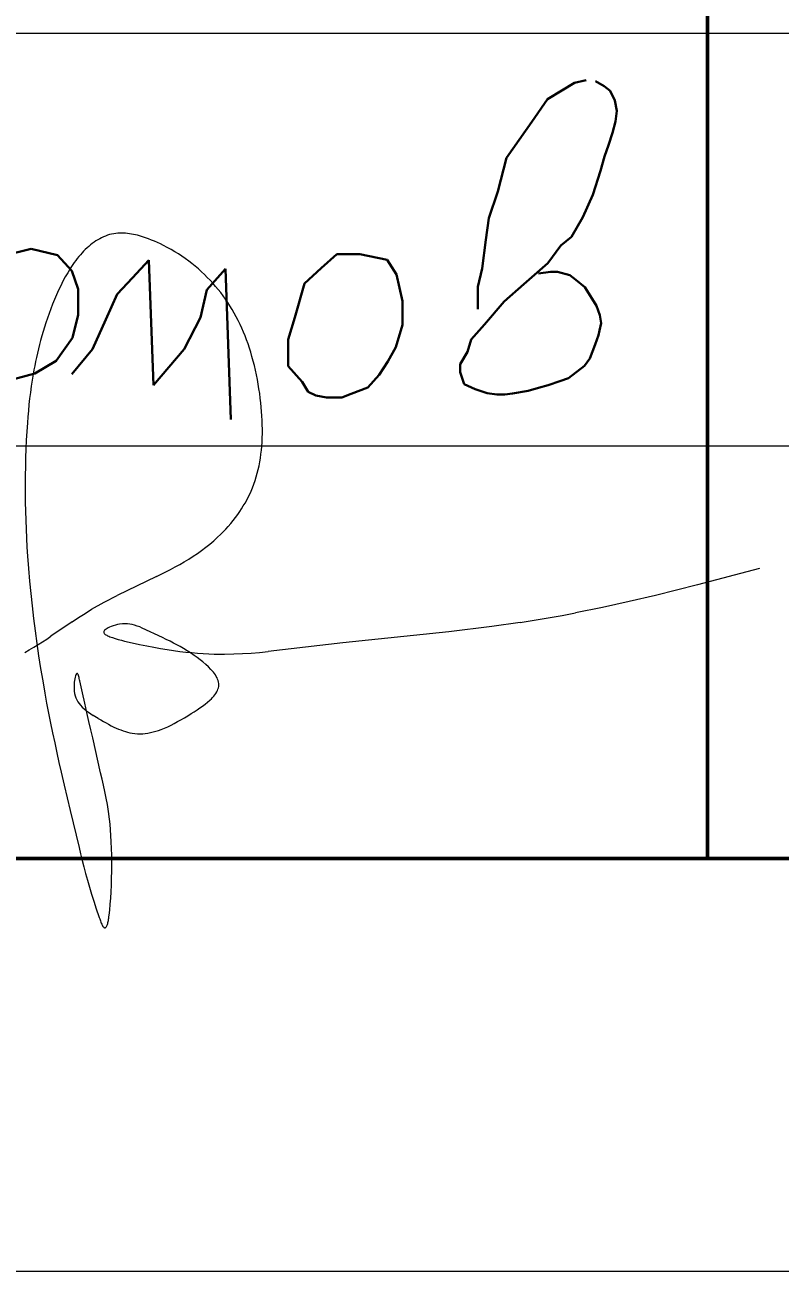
# Model space of a CAD drawing. Header units: millimetres. Extents: x 30169 to 203393, y 1026 to 13462.
# Drawn here: x 67389 to 67755, y 1026 to 1630 of the extents above; entities that cross this region are included whole.
import ezdxf
from ezdxf import colors
from ezdxf.entities.mleader import LeaderData, LeaderLine
from ezdxf.math import Vec2, Vec3

# ---------------------------------------------------------------- set-up
doc = ezdxf.new("R2010")
doc.units = ezdxf.units.MM
for name, color, linetype, lineweight in [('4.4.4._Сэндвич', 252, 'Continuous', 53), ('5', 7, 'Continuous', 13), ('RC-Выноски', 7, 'Continuous', 0)]:
    doc.layers.add(name, color=color, linetype=linetype, lineweight=lineweight)
doc.layers.add('STANDARD', color=18, linetype='Continuous', lineweight=25, true_color=0x000000)
doc.styles.add('RubezhCAD', font='arial.ttf', dxfattribs={"width": 0.8})

# ---------------------------------------------------------------- blocks, each defined once
blk = doc.blocks.new('подпись Громов')
at = {"color": 0, "lineweight": 30, "ltscale": 1000}
for p, q in [((4.928, 4.827), (4.521, 4.736)), ((3.946, 4.683), (3.615, 4.571)), ((4.283, 4.683), (3.946, 4.683)), ((4.521, 4.736), (4.283, 4.683)), ((3.294, 4.462), (2.816, 4.287)), ((3.294, 4.462), (3.197, 4.287)), ((3.615, 4.571), (3.294, 4.462)), ((12.945, 4.235), (13.098, 4.328)), ((13.098, 4.328), (13.235, 4.361)), ((13.346, 4.346), (13.453, 4.29)), ((2.816, 4.287), (2.488, 4.092)), ((3.197, 4.287), (3.092, 4.153)), ((12.777, 4.134), (12.945, 4.235)), ((13.453, 4.29), (13.521, 4.234)), ((13.521, 4.234), (13.58, 4.117)), ((2.488, 4.092), (2.041, 3.96)), ((3.092, 4.153), (3.005, 4.005)), ((12.588, 3.864), (12.777, 4.134)), ((13.58, 4.117), (13.602, 3.995)), ((2.041, 3.96), (1.877, 3.777)), ((2.957, 3.864), (2.937, 3.7)), ((3.005, 4.005), (2.957, 3.864)), ((13.587, 3.868), (13.55, 3.732)), ((13.602, 3.995), (13.587, 3.868)), ((1.877, 3.777), (1.808, 3.648)), ((12.286, 3.435), (12.588, 3.864)), ((13.55, 3.732), (13.502, 3.584)), ((1.808, 3.648), (1.789, 3.509)), ((2.937, 3.7), (2.881, 3.462)), ((13.502, 3.584), (13.454, 3.45)), ((1.789, 3.509), (1.803, 3.332)), ((2.881, 3.462), (2.823, 3.218)), ((3.662, 3.491), (3.236, 3.398)), ((3.959, 3.556), (3.662, 3.491)), ((4.257, 3.556), (3.959, 3.556)), ((4.637, 3.415), (4.257, 3.556)), ((12.184, 3.034), (12.286, 3.435)), ((13.454, 3.45), (13.408, 3.278)), ((1.803, 3.332), (1.862, 3.232)), ((3.236, 3.398), (2.909, 3.171)), ((13.408, 3.278), (13.317, 2.992)), ((1.862, 3.232), (1.927, 3.195)), ((1.927, 3.195), (1.988, 3.159)), ((2.909, 3.171), (2.578, 2.863)), ((2.823, 3.218), (2.756, 2.936)), ((12.076, 2.714), (12.184, 3.034)), ((13.317, 2.992), (13.197, 2.728)), ((2.578, 2.863), (2.241, 2.548)), ((2.756, 2.936), (2.702, 2.598)), ((12.039, 2.456), (12.076, 2.714)), ((13.197, 2.728), (13.061, 2.49)), ((2.241, 2.548), (2.096, 2.181)), ((2.702, 2.598), (2.595, 2.248)), ((11.995, 2.113), (12.039, 2.456)), ((12.936, 2.39), (12.781, 2.178)), ((13.061, 2.49), (12.936, 2.39)), ((2.595, 2.248), (2.427, 1.7)), ((4.217, 2.213), (4.448, 2.303)), ((4.448, 2.303), (4.661, 2.303)), ((4.661, 2.303), (4.878, 2.268)), ((4.878, 2.268), (5.013, 2.181)), ((5.979, 2.044), (6.281, 2.263)), ((6.281, 2.263), (6.621, 2.347)), ((6.621, 2.347), (6.934, 2.273)), ((6.934, 2.273), (7.106, 2.086)), ((10.079, 2.117), (10.265, 2.286)), ((10.265, 2.286), (10.537, 2.286)), ((10.537, 2.286), (10.865, 2.217)), ((2.096, 2.181), (2.096, 1.84)), ((3.609, 1.873), (3.88, 2.083)), ((3.88, 2.083), (4.217, 2.213)), ((5.013, 2.181), (5.079, 2.062)), ((7.106, 2.086), (7.18, 1.868)), ((7.828, 2.003), (8.023, 2.212)), ((8.023, 2.212), (8.079, 0.723)), ((8.713, 1.858), (8.937, 2.11)), ((8.937, 2.11), (9.002, 0.313)), ((9.88, 1.936), (10.079, 2.117)), ((10.865, 2.217), (10.977, 2.041)), ((11.945, 1.897), (11.995, 2.113)), ((12.781, 2.178), (12.495, 1.926)), ((5.079, 2.062), (5.18, 1.881)), ((5.792, 1.798), (5.934, 2.022)), ((7.647, 1.808), (7.828, 2.003)), ((9.763, 1.531), (9.88, 1.936)), ((10.977, 2.041), (11.047, 1.724)), ((12.813, 2.073), (12.667, 2.053)), ((12.894, 2.073), (12.813, 2.073)), ((13.04, 2.036), (12.894, 2.073)), ((13.112, 1.978), (13.04, 2.036)), ((13.219, 1.893), (13.112, 1.978)), ((2.096, 1.84), (2.156, 1.673)), ((3.485, 1.656), (3.609, 1.873)), ((5.18, 1.881), (5.206, 1.797)), ((5.206, 1.797), (5.27, 1.656)), ((5.625, 1.532), (5.792, 1.798)), ((7.18, 1.868), (7.18, 1.56)), ((7.511, 1.505), (7.647, 1.808)), ((8.638, 1.528), (8.713, 1.858)), ((11.945, 1.627), (11.945, 1.897)), ((12.495, 1.926), (12.261, 1.721)), ((13.288, 1.782), (13.219, 1.893)), ((2.156, 1.673), (2.222, 1.49)), ((2.427, 1.7), (2.326, 1.358)), ((3.254, 1.249), (3.485, 1.656)), ((5.27, 1.656), (5.27, 1.496)), ((11.047, 1.724), (11.047, 1.443)), ((12.261, 1.721), (12.023, 1.448)), ((13.359, 1.667), (13.288, 1.782)), ((13.398, 1.557), (13.359, 1.667)), ((2.222, 1.49), (2.452, 1.225)), ((4.092, 1.403), (4.266, 1.512)), ((5.27, 1.496), (5.236, 1.297)), ((5.545, 1.179), (5.625, 1.532)), ((7.18, 1.56), (7.115, 1.286)), ((7.353, 1.151), (7.511, 1.505)), ((8.443, 1.151), (8.638, 1.528)), ((9.686, 1.267), (9.763, 1.531)), ((13.414, 1.46), (13.398, 1.557)), ((2.326, 1.358), (2.128, 1.01)), ((3.87, 1.264), (4.092, 1.403)), ((11.047, 1.443), (10.966, 1.177)), ((12.023, 1.448), (11.866, 1.268)), ((13.382, 1.32), (13.394, 1.375)), ((13.394, 1.375), (13.414, 1.46)), ((2.452, 1.225), (2.662, 1.055)), ((3.012, 0.825), (3.254, 1.249)), ((3.648, 1.125), (3.87, 1.264)), ((5.236, 1.297), (5.123, 1.079)), ((7.115, 1.286), (6.92, 1.011)), ((9.686, 0.951), (9.686, 1.267)), ((11.866, 1.268), (11.823, 1.121)), ((13.313, 1.126), (13.343, 1.206)), ((13.343, 1.206), (13.382, 1.32)), ((2.662, 1.055), (2.928, 0.953)), ((3.427, 1.04), (3.648, 1.125)), ((5.123, 1.079), (4.982, 0.883)), ((5.615, 0.909), (5.545, 1.179)), ((7.106, 0.853), (7.353, 1.151)), ((8.079, 0.723), (8.443, 1.151)), ((10.966, 1.177), (10.874, 1.005)), ((11.823, 1.121), (11.733, 0.973)), ((13.279, 1.039), (13.313, 1.126)), ((2.128, 1.01), (1.84, 0.722)), ((2.928, 0.953), (3.203, 0.953)), ((3.203, 0.953), (3.427, 1.04)), ((3.802, 0.847), (3.667, 0.932)), ((5.769, 0.746), (5.615, 0.909)), ((6.92, 1.011), (6.663, 0.862)), ((9.851, 0.763), (9.686, 0.951)), ((10.874, 1.005), (10.767, 0.846)), ((11.733, 0.973), (11.733, 0.876)), ((13.025, 0.805), (13.218, 0.952)), ((13.218, 0.952), (13.279, 1.039)), ((2.74, 0.347), (3.012, 0.825)), ((3.956, 0.801), (3.802, 0.847)), ((4.165, 0.738), (3.956, 0.801)), ((4.982, 0.883), (4.761, 0.727)), ((6.047, 0.694), (5.769, 0.746)), ((6.356, 0.778), (6.047, 0.694)), ((6.663, 0.862), (6.356, 0.778)), ((9.922, 0.645), (9.851, 0.763)), ((10.767, 0.846), (10.635, 0.693)), ((11.733, 0.876), (11.781, 0.735)), ((12.783, 0.723), (12.923, 0.77)), ((12.923, 0.77), (13.025, 0.805)), ((4.349, 0.713), (4.165, 0.738)), ((4.55, 0.685), (4.349, 0.713)), ((4.761, 0.727), (4.55, 0.685)), ((10.015, 0.598), (9.922, 0.645)), ((10.142, 0.576), (10.015, 0.598)), ((10.435, 0.618), (10.322, 0.576)), ((10.635, 0.693), (10.435, 0.618)), ((11.781, 0.735), (11.912, 0.673)), ((11.912, 0.673), (12.057, 0.629)), ((12.057, 0.629), (12.171, 0.61)), ((12.171, 0.61), (12.269, 0.61)), ((12.269, 0.61), (12.359, 0.624)), ((12.359, 0.624), (12.545, 0.653)), ((12.545, 0.653), (12.668, 0.689)), ((12.668, 0.689), (12.783, 0.723)), ((10.322, 0.576), (10.142, 0.576)), ((2.459, -0.146), (2.74, 0.347))]:
    blk.add_line(p, q, dxfattribs=at)
blk = doc.blocks.new('*U302')
at = {"lineweight": 0}
blk.add_lwpolyline([(-415, -5), (5, -5), (5, 292), (-415, 292)], close=True, dxfattribs=at)
at = {"color": 0, "linetype": 'Continuous', "lineweight": 50}
blk.add_lwpolyline([(-395, 287), (0, 287), (0, 0), (-395, 0)], close=True, dxfattribs=at)
at = {"layer": 'STANDARD', "color": 0, "linetype": 'Continuous', "lineweight": 50}
blk.add_line((-130, 55), (-130, 0), dxfattribs=at)
at = {"layer": 'STANDARD', "color": 0, "linetype": 'Continuous', "lineweight": 13}
for p, q in [((-185, 10), (-120, 10)), ((-185, 5), (-120, 5)), ((0, 0), (-185, 0))]:
    blk.add_line(p, q, dxfattribs=at)
at = {"layer": 'STANDARD', "color": 5, "linetype": 'Continuous', "lineweight": 18}
for p, q in [((-137.268, 7.55), (-137.292, 7.541)), ((-137.243, 7.558), (-137.268, 7.55)), ((-137.218, 7.564), (-137.243, 7.558)), ((-137.192, 7.569), (-137.218, 7.564)), ((-137.166, 7.573), (-137.192, 7.569)), ((-137.144, 7.575), (-137.166, 7.573)), ((-137.121, 7.576), (-137.144, 7.575)), ((-137.097, 7.576), (-137.121, 7.576)), ((-137.074, 7.576), (-137.097, 7.576)), ((-137.05, 7.574), (-137.074, 7.576)), ((-137.026, 7.572), (-137.05, 7.574)), ((-137.002, 7.569), (-137.026, 7.572)), ((-136.978, 7.565), (-137.002, 7.569)), ((-136.954, 7.561), (-136.978, 7.565)), ((-136.93, 7.556), (-136.954, 7.561)), ((-136.905, 7.55), (-136.93, 7.556)), ((-136.881, 7.544), (-136.905, 7.55)), ((-137.496, 7.416), (-137.516, 7.397)), ((-137.474, 7.434), (-137.496, 7.416)), ((-137.453, 7.451), (-137.474, 7.434)), ((-137.431, 7.467), (-137.453, 7.451)), ((-137.409, 7.482), (-137.431, 7.467)), ((-137.386, 7.496), (-137.409, 7.482)), ((-137.363, 7.509), (-137.386, 7.496)), ((-137.34, 7.521), (-137.363, 7.509)), ((-137.316, 7.532), (-137.34, 7.521)), ((-137.292, 7.541), (-137.316, 7.532)), ((-136.844, 7.533), (-136.881, 7.544)), ((-136.807, 7.521), (-136.844, 7.533)), ((-136.77, 7.507), (-136.807, 7.521)), ((-136.734, 7.493), (-136.77, 7.507)), ((-136.698, 7.478), (-136.734, 7.493)), ((-136.661, 7.462), (-136.698, 7.478)), ((-136.626, 7.445), (-136.661, 7.462)), ((-136.59, 7.427), (-136.626, 7.445)), ((-136.544, 7.403), (-136.59, 7.427)), ((-136.499, 7.378), (-136.544, 7.403)), ((-137.634, 7.268), (-137.652, 7.244)), ((-137.615, 7.292), (-137.634, 7.268)), ((-137.596, 7.314), (-137.615, 7.292)), ((-137.577, 7.336), (-137.596, 7.314)), ((-137.557, 7.357), (-137.577, 7.336)), ((-137.537, 7.378), (-137.557, 7.357)), ((-137.516, 7.397), (-137.537, 7.378)), ((-136.454, 7.351), (-136.499, 7.378)), ((-136.41, 7.324), (-136.454, 7.351)), ((-136.368, 7.296), (-136.41, 7.324)), ((-136.326, 7.267), (-136.368, 7.296)), ((-136.285, 7.237), (-136.326, 7.267)), ((-137.75, 7.097), (-137.779, 7.046)), ((-137.719, 7.147), (-137.75, 7.097)), ((-137.688, 7.195), (-137.719, 7.147)), ((-137.67, 7.22), (-137.688, 7.195)), ((-137.652, 7.244), (-137.67, 7.22)), ((-136.245, 7.207), (-136.285, 7.237)), ((-136.206, 7.175), (-136.245, 7.207)), ((-136.168, 7.143), (-136.206, 7.175)), ((-136.131, 7.109), (-136.168, 7.143)), ((-136.094, 7.075), (-136.131, 7.109)), ((-137.808, 6.993), (-137.835, 6.939)), ((-137.779, 7.046), (-137.808, 6.993)), ((-136.059, 7.04), (-136.094, 7.075)), ((-136.025, 7.005), (-136.059, 7.04)), ((-135.991, 6.968), (-136.025, 7.005)), ((-135.959, 6.931), (-135.991, 6.968)), ((-137.886, 6.829), (-137.91, 6.773)), ((-137.861, 6.885), (-137.886, 6.829)), ((-137.835, 6.939), (-137.861, 6.885)), ((-135.927, 6.893), (-135.959, 6.931)), ((-135.897, 6.855), (-135.927, 6.893)), ((-135.867, 6.816), (-135.897, 6.855)), ((-135.839, 6.776), (-135.867, 6.816)), ((-137.955, 6.66), (-137.976, 6.603)), ((-137.933, 6.716), (-137.955, 6.66)), ((-137.91, 6.773), (-137.933, 6.716)), ((-135.811, 6.735), (-135.839, 6.776)), ((-135.785, 6.694), (-135.811, 6.735)), ((-135.758, 6.65), (-135.785, 6.694)), ((-135.733, 6.606), (-135.758, 6.65)), ((-137.995, 6.546), (-138.014, 6.49)), ((-137.976, 6.603), (-137.995, 6.546)), ((-135.709, 6.562), (-135.733, 6.606)), ((-135.685, 6.516), (-135.709, 6.562)), ((-135.663, 6.471), (-135.685, 6.516)), ((-138.048, 6.383), (-138.064, 6.33)), ((-138.032, 6.436), (-138.048, 6.383)), ((-138.014, 6.49), (-138.032, 6.436)), ((-135.642, 6.424), (-135.663, 6.471)), ((-135.621, 6.377), (-135.642, 6.424)), ((-135.602, 6.33), (-135.621, 6.377)), ((-138.092, 6.225), (-138.105, 6.173)), ((-138.078, 6.277), (-138.092, 6.225)), ((-138.064, 6.33), (-138.078, 6.277)), ((-135.584, 6.282), (-135.602, 6.33)), ((-135.566, 6.233), (-135.584, 6.282)), ((-135.55, 6.184), (-135.566, 6.233)), ((-138.129, 6.07), (-138.14, 6.02)), ((-138.118, 6.121), (-138.129, 6.07)), ((-138.105, 6.173), (-138.118, 6.121)), ((-135.534, 6.135), (-135.55, 6.184)), ((-135.518, 6.081), (-135.534, 6.135)), ((-135.503, 6.026), (-135.518, 6.081)), ((-138.16, 5.919), (-138.169, 5.869)), ((-138.15, 5.969), (-138.16, 5.919)), ((-138.14, 6.02), (-138.15, 5.969)), ((-135.489, 5.971), (-135.503, 6.026)), ((-135.476, 5.916), (-135.489, 5.971)), ((-135.464, 5.86), (-135.476, 5.916)), ((-138.181, 5.794), (-138.192, 5.72)), ((-138.169, 5.869), (-138.181, 5.794)), ((-135.453, 5.804), (-135.464, 5.86)), ((-135.443, 5.748), (-135.453, 5.804)), ((-135.434, 5.691), (-135.443, 5.748)), ((-138.202, 5.646), (-138.211, 5.573)), ((-138.192, 5.72), (-138.202, 5.646)), ((-135.425, 5.635), (-135.434, 5.691)), ((-135.418, 5.578), (-135.425, 5.635)), ((-138.219, 5.499), (-138.226, 5.425)), ((-138.211, 5.573), (-138.219, 5.499)), ((-135.412, 5.52), (-135.418, 5.578)), ((-135.406, 5.468), (-135.412, 5.52)), ((-135.402, 5.414), (-135.406, 5.468)), ((-138.233, 5.352), (-138.238, 5.278)), ((-138.226, 5.425), (-138.233, 5.352)), ((-135.398, 5.361), (-135.402, 5.414)), ((-135.395, 5.308), (-135.398, 5.361)), ((-135.393, 5.255), (-135.395, 5.308)), ((-138.245, 5.173), (-138.252, 5.067)), ((-138.238, 5.278), (-138.245, 5.173)), ((-135.394, 5.097), (-135.392, 5.15)), ((-135.392, 5.202), (-135.393, 5.255)), ((-135.392, 5.15), (-135.392, 5.202)), ((-138.252, 5.067), (-138.257, 4.961)), ((-135.404, 4.945), (-135.4, 4.992)), ((-135.4, 4.992), (-135.396, 5.044)), ((-135.396, 5.044), (-135.394, 5.097)), ((-138.261, 4.855), (-138.263, 4.748)), ((-138.257, 4.961), (-138.261, 4.855)), ((-135.423, 4.804), (-135.416, 4.851)), ((-135.416, 4.851), (-135.409, 4.898)), ((-135.409, 4.898), (-135.404, 4.945)), ((-138.263, 4.748), (-138.265, 4.64)), ((-135.454, 4.667), (-135.442, 4.712)), ((-135.442, 4.712), (-135.432, 4.758)), ((-135.432, 4.758), (-135.423, 4.804)), ((-138.265, 4.64), (-138.266, 4.533)), ((-138.266, 4.533), (-138.266, 4.425)), ((-135.513, 4.489), (-135.496, 4.533)), ((-135.496, 4.533), (-135.481, 4.577)), ((-135.481, 4.577), (-135.467, 4.622)), ((-135.467, 4.622), (-135.454, 4.667)), ((-138.266, 4.425), (-138.265, 4.317)), ((-135.563, 4.378), (-135.546, 4.414)), ((-135.546, 4.414), (-135.529, 4.451)), ((-135.529, 4.451), (-135.513, 4.489)), ((-138.265, 4.317), (-138.262, 4.208)), ((-135.667, 4.202), (-135.645, 4.236)), ((-135.645, 4.236), (-135.623, 4.271)), ((-135.623, 4.271), (-135.602, 4.306)), ((-135.602, 4.306), (-135.582, 4.342)), ((-135.582, 4.342), (-135.563, 4.378)), ((-138.262, 4.208), (-138.259, 4.099)), ((-138.259, 4.099), (-138.255, 3.99)), ((-135.775, 4.058), (-135.746, 4.094)), ((-135.746, 4.094), (-135.718, 4.131)), ((-135.718, 4.131), (-135.69, 4.168)), ((-135.69, 4.168), (-135.667, 4.202)), ((-138.255, 3.99), (-138.25, 3.88)), ((-135.901, 3.923), (-135.868, 3.956)), ((-135.868, 3.956), (-135.836, 3.989)), ((-135.836, 3.989), (-135.805, 4.023)), ((-135.805, 4.023), (-135.775, 4.058)), ((-138.25, 3.88), (-138.244, 3.771)), ((-136.078, 3.77), (-136.029, 3.809)), ((-136.029, 3.809), (-135.981, 3.849)), ((-135.981, 3.849), (-135.934, 3.891)), ((-135.934, 3.891), (-135.901, 3.923)), ((-138.244, 3.771), (-138.237, 3.661)), ((-138.237, 3.661), (-138.225, 3.511)), ((-136.339, 3.594), (-136.285, 3.627)), ((-136.285, 3.627), (-136.232, 3.661)), ((-136.232, 3.661), (-136.18, 3.696)), ((-136.18, 3.696), (-136.129, 3.732)), ((-136.129, 3.732), (-136.078, 3.77)), ((-138.225, 3.511), (-138.213, 3.36)), ((-136.56, 3.472), (-136.504, 3.502)), ((-136.504, 3.502), (-136.448, 3.532)), ((-136.448, 3.532), (-136.393, 3.563)), ((-136.393, 3.563), (-136.339, 3.594)), ((-129.37, 3.514), (-130.123, 3.314)), ((-138.213, 3.36), (-138.198, 3.21)), ((-136.673, 3.415), (-137.153, 3.184)), ((-136.673, 3.415), (-136.617, 3.443)), ((-136.617, 3.443), (-136.56, 3.472)), ((-138.198, 3.21), (-138.182, 3.059)), ((-137.308, 3.104), (-137.153, 3.184)), ((-130.629, 3.187), (-130.948, 3.111)), ((-130.123, 3.314), (-130.629, 3.187)), ((-138.182, 3.059), (-138.164, 2.908)), ((-137.46, 3.019), (-137.308, 3.104)), ((-131.271, 3.04), (-131.598, 2.974)), ((-130.948, 3.111), (-131.271, 3.04)), ((-138.164, 2.908), (-138.145, 2.757)), ((-137.698, 2.866), (-137.619, 2.918)), ((-137.619, 2.918), (-137.54, 2.969)), ((-137.54, 2.969), (-137.46, 3.019)), ((-132.27, 2.859), (-132.099, 2.886)), ((-132.099, 2.886), (-131.929, 2.914)), ((-131.929, 2.914), (-131.763, 2.943)), ((-131.763, 2.943), (-131.598, 2.974)), ((-138.145, 2.757), (-138.124, 2.605)), ((-137.698, 2.866), (-137.954, 2.691)), ((-137.313, 2.748), (-137.314, 2.741)), ((-137.314, 2.741), (-137.312, 2.735)), ((-137.309, 2.756), (-137.313, 2.748)), ((-137.312, 2.735), (-137.309, 2.728)), ((-137.303, 2.764), (-137.309, 2.756)), ((-137.309, 2.728), (-137.304, 2.722)), ((-137.304, 2.722), (-137.297, 2.715)), ((-137.295, 2.771), (-137.303, 2.764)), ((-137.285, 2.779), (-137.295, 2.771)), ((-137.273, 2.787), (-137.285, 2.779)), ((-137.26, 2.794), (-137.273, 2.787)), ((-137.245, 2.801), (-137.26, 2.794)), ((-137.222, 2.811), (-137.245, 2.801)), ((-137.198, 2.819), (-137.222, 2.811)), ((-137.173, 2.827), (-137.198, 2.819)), ((-137.147, 2.833), (-137.173, 2.827)), ((-137.122, 2.838), (-137.147, 2.833)), ((-137.088, 2.842), (-137.122, 2.838)), ((-137.057, 2.843), (-137.088, 2.842)), ((-137.026, 2.842), (-137.057, 2.843)), ((-136.997, 2.838), (-137.026, 2.842)), ((-136.968, 2.833), (-136.997, 2.838)), ((-136.941, 2.826), (-136.968, 2.833)), ((-136.909, 2.816), (-136.941, 2.826)), ((-136.878, 2.804), (-136.909, 2.816)), ((-136.848, 2.791), (-136.878, 2.804)), ((-136.603, 2.676), (-136.848, 2.791)), ((-133.132, 2.747), (-134.417, 2.611)), ((-132.615, 2.811), (-133.132, 2.747)), ((-132.27, 2.859), (-132.615, 2.811)), ((-138.161, 2.558), (-138.107, 2.591)), ((-138.124, 2.605), (-138.102, 2.454)), ((-138.107, 2.591), (-138.055, 2.624)), ((-138.055, 2.624), (-138.004, 2.657)), ((-138.004, 2.657), (-137.954, 2.691)), ((-137.297, 2.715), (-137.288, 2.709)), ((-137.288, 2.709), (-137.278, 2.703)), ((-137.278, 2.703), (-137.267, 2.697)), ((-137.267, 2.697), (-137.254, 2.691)), ((-137.254, 2.691), (-137.24, 2.686)), ((-137.24, 2.686), (-137.209, 2.675)), ((-137.209, 2.675), (-137.175, 2.664)), ((-137.175, 2.664), (-137.138, 2.654)), ((-137.138, 2.654), (-137.1, 2.644)), ((-137.1, 2.644), (-137.061, 2.634)), ((-137.061, 2.634), (-136.969, 2.612)), ((-136.969, 2.612), (-136.88, 2.592)), ((-136.88, 2.592), (-136.793, 2.574)), ((-136.793, 2.574), (-136.708, 2.558)), ((-136.557, 2.654), (-136.603, 2.676)), ((-136.51, 2.631), (-136.557, 2.654)), ((-136.47, 2.61), (-136.51, 2.631)), ((-136.429, 2.588), (-136.47, 2.61)), ((-136.388, 2.566), (-136.429, 2.588)), ((-134.417, 2.611), (-135.324, 2.507)), ((-138.27, 2.495), (-138.215, 2.526)), ((-138.215, 2.526), (-138.161, 2.558)), ((-138.102, 2.454), (-138.079, 2.303)), ((-136.708, 2.558), (-136.626, 2.543)), ((-136.626, 2.543), (-136.547, 2.53)), ((-136.547, 2.53), (-136.469, 2.518)), ((-136.469, 2.518), (-136.393, 2.508)), ((-136.393, 2.508), (-136.32, 2.5)), ((-136.347, 2.542), (-136.388, 2.566)), ((-136.305, 2.516), (-136.347, 2.542)), ((-136.32, 2.5), (-136.248, 2.493)), ((-136.263, 2.489), (-136.305, 2.516)), ((-136.22, 2.46), (-136.263, 2.489)), ((-136.248, 2.493), (-136.178, 2.487)), ((-136.184, 2.435), (-136.22, 2.46)), ((-136.147, 2.408), (-136.184, 2.435)), ((-136.178, 2.487), (-136.109, 2.482)), ((-136.109, 2.482), (-136.042, 2.479)), ((-136.042, 2.479), (-135.977, 2.476)), ((-135.977, 2.476), (-135.913, 2.475)), ((-135.913, 2.475), (-135.85, 2.475)), ((-135.85, 2.475), (-135.74, 2.477)), ((-135.74, 2.477), (-135.633, 2.481)), ((-135.633, 2.481), (-135.529, 2.488)), ((-135.529, 2.488), (-135.426, 2.496)), ((-135.426, 2.496), (-135.324, 2.507)), ((-138.079, 2.303), (-138.053, 2.152)), ((-136.112, 2.38), (-136.147, 2.408)), ((-136.077, 2.351), (-136.112, 2.38)), ((-136.045, 2.321), (-136.077, 2.351)), ((-136.015, 2.29), (-136.045, 2.321)), ((-136, 2.274), (-136.015, 2.29)), ((-135.986, 2.257), (-136, 2.274)), ((-138.053, 2.152), (-138.027, 2.001)), ((-137.672, 2.114), (-137.673, 2.093)), ((-137.67, 2.136), (-137.672, 2.114)), ((-137.667, 2.157), (-137.67, 2.136)), ((-137.663, 2.177), (-137.667, 2.157)), ((-137.659, 2.196), (-137.663, 2.177)), ((-137.655, 2.212), (-137.659, 2.196)), ((-137.65, 2.225), (-137.655, 2.212)), ((-137.645, 2.235), (-137.65, 2.225)), ((-137.64, 2.241), (-137.645, 2.235)), ((-137.635, 2.242), (-137.64, 2.241)), ((-137.631, 2.239), (-137.635, 2.242)), ((-137.628, 2.234), (-137.631, 2.239)), ((-137.624, 2.227), (-137.628, 2.234)), ((-137.62, 2.217), (-137.624, 2.227)), ((-137.617, 2.206), (-137.62, 2.217)), ((-137.613, 2.193), (-137.617, 2.206)), ((-137.61, 2.18), (-137.613, 2.193)), ((-137.607, 2.165), (-137.61, 2.18)), ((-137.603, 2.15), (-137.607, 2.165)), ((-137.571, 2.005), (-137.603, 2.15)), ((-135.973, 2.24), (-135.986, 2.257)), ((-135.961, 2.223), (-135.973, 2.24)), ((-135.95, 2.205), (-135.961, 2.223)), ((-135.941, 2.188), (-135.95, 2.205)), ((-135.934, 2.171), (-135.941, 2.188)), ((-135.928, 2.154), (-135.934, 2.171)), ((-135.923, 2.137), (-135.928, 2.154)), ((-135.921, 2.12), (-135.923, 2.137)), ((-135.92, 2.103), (-135.921, 2.12)), ((-138.027, 2.001), (-138.005, 1.88)), ((-137.673, 2.093), (-137.673, 2.059)), ((-137.673, 2.059), (-137.671, 2.027)), ((-137.671, 2.027), (-137.666, 1.998)), ((-137.666, 1.998), (-137.659, 1.97)), ((-137.659, 1.97), (-137.65, 1.944)), ((-137.543, 1.882), (-137.571, 2.005)), ((-135.995, 1.951), (-135.98, 1.967)), ((-135.98, 1.967), (-135.967, 1.984)), ((-135.967, 1.984), (-135.955, 2)), ((-135.955, 2), (-135.945, 2.017)), ((-135.945, 2.017), (-135.937, 2.034)), ((-135.937, 2.034), (-135.93, 2.051)), ((-135.93, 2.051), (-135.925, 2.068)), ((-135.925, 2.068), (-135.921, 2.085)), ((-135.921, 2.085), (-135.92, 2.103)), ((-138.005, 1.88), (-137.982, 1.76)), ((-137.65, 1.944), (-137.639, 1.92)), ((-137.639, 1.92), (-137.627, 1.898)), ((-137.627, 1.898), (-137.612, 1.877)), ((-137.612, 1.877), (-137.596, 1.857)), ((-137.596, 1.857), (-137.574, 1.833)), ((-137.574, 1.833), (-137.55, 1.811)), ((-137.517, 1.767), (-137.543, 1.882)), ((-136.184, 1.8), (-136.15, 1.823)), ((-136.15, 1.823), (-136.117, 1.846)), ((-136.117, 1.846), (-136.085, 1.87)), ((-136.085, 1.87), (-136.055, 1.894)), ((-136.055, 1.894), (-136.027, 1.919)), ((-136.027, 1.919), (-136.01, 1.935)), ((-136.01, 1.935), (-135.995, 1.951)), ((-137.982, 1.76), (-137.958, 1.64)), ((-137.55, 1.811), (-137.524, 1.79)), ((-137.524, 1.79), (-137.497, 1.77)), ((-137.493, 1.659), (-137.517, 1.767)), ((-137.497, 1.77), (-137.469, 1.752)), ((-137.469, 1.752), (-137.44, 1.733)), ((-137.38, 1.697), (-137.44, 1.733)), ((-137.38, 1.697), (-137.349, 1.678)), ((-137.349, 1.678), (-137.317, 1.66)), ((-136.419, 1.657), (-136.378, 1.68)), ((-136.378, 1.68), (-136.337, 1.704)), ((-136.337, 1.704), (-136.295, 1.729)), ((-136.295, 1.729), (-136.253, 1.755)), ((-136.253, 1.755), (-136.218, 1.777)), ((-136.218, 1.777), (-136.184, 1.8)), ((-137.958, 1.64), (-137.933, 1.52)), ((-137.933, 1.52), (-137.908, 1.4)), ((-137.469, 1.557), (-137.493, 1.659)), ((-137.447, 1.46), (-137.469, 1.557)), ((-137.317, 1.66), (-137.286, 1.642)), ((-137.286, 1.642), (-137.255, 1.625)), ((-137.255, 1.625), (-137.223, 1.608)), ((-137.223, 1.608), (-137.191, 1.592)), ((-137.191, 1.592), (-137.164, 1.579)), ((-137.164, 1.579), (-137.136, 1.567)), ((-137.136, 1.567), (-137.108, 1.556)), ((-137.108, 1.556), (-137.08, 1.546)), ((-137.08, 1.546), (-137.052, 1.537)), ((-137.052, 1.537), (-137.024, 1.529)), ((-137.024, 1.529), (-136.997, 1.522)), ((-136.997, 1.522), (-136.969, 1.517)), ((-136.969, 1.517), (-136.937, 1.513)), ((-136.937, 1.513), (-136.905, 1.511)), ((-136.905, 1.511), (-136.874, 1.51)), ((-136.874, 1.51), (-136.842, 1.511)), ((-136.842, 1.511), (-136.811, 1.514)), ((-136.811, 1.514), (-136.779, 1.519)), ((-136.779, 1.519), (-136.747, 1.525)), ((-136.747, 1.525), (-136.715, 1.532)), ((-136.715, 1.532), (-136.683, 1.541)), ((-136.683, 1.541), (-136.651, 1.551)), ((-136.651, 1.551), (-136.619, 1.563)), ((-136.619, 1.563), (-136.579, 1.579)), ((-136.579, 1.579), (-136.539, 1.596)), ((-136.539, 1.596), (-136.499, 1.615)), ((-136.499, 1.615), (-136.459, 1.635)), ((-136.459, 1.635), (-136.419, 1.657)), ((-137.908, 1.4), (-137.883, 1.281)), ((-137.351, 1.038), (-137.447, 1.46)), ((-137.883, 1.281), (-137.857, 1.163)), ((-137.857, 1.163), (-137.83, 1.045)), ((-137.83, 1.045), (-137.794, 0.889)), ((-137.333, 0.962), (-137.351, 1.038)), ((-137.316, 0.886), (-137.333, 0.962)), ((-137.794, 0.889), (-137.758, 0.735)), ((-137.299, 0.81), (-137.316, 0.886)), ((-137.284, 0.732), (-137.299, 0.81)), ((-137.758, 0.735), (-137.722, 0.582)), ((-137.269, 0.652), (-137.284, 0.732)), ((-137.256, 0.567), (-137.269, 0.652)), ((-137.722, 0.582), (-137.686, 0.431)), ((-137.244, 0.477), (-137.256, 0.567)), ((-137.237, 0.414), (-137.244, 0.477)), ((-137.686, 0.431), (-137.649, 0.281)), ((-137.231, 0.347), (-137.237, 0.414)), ((-137.226, 0.276), (-137.231, 0.347)), ((-137.649, 0.281), (-137.613, 0.134)), ((-137.222, 0.201), (-137.226, 0.276)), ((-137.219, 0.122), (-137.222, 0.201)), ((-137.613, 0.134), (-137.594, 0.055)), ((-137.594, 0.055), (-137.574, -0.024)), ((-137.217, 0.038), (-137.219, 0.122)), ((-137.216, -0.051), (-137.217, 0.038)), ((-137.574, -0.024), (-137.554, -0.104)), ((-137.554, -0.104), (-137.533, -0.184)), ((-137.219, -0.248), (-137.217, -0.147)), ((-137.217, -0.147), (-137.216, -0.051)), ((-137.533, -0.184), (-137.511, -0.265)), ((-137.511, -0.265), (-137.488, -0.348)), ((-137.221, -0.325), (-137.219, -0.248)), ((-137.488, -0.348), (-137.462, -0.432)), ((-137.462, -0.432), (-137.435, -0.519)), ((-137.229, -0.48), (-137.224, -0.403)), ((-137.224, -0.403), (-137.221, -0.325)), ((-137.435, -0.519), (-137.406, -0.609)), ((-137.24, -0.626), (-137.234, -0.555)), ((-137.234, -0.555), (-137.229, -0.48)), ((-137.406, -0.609), (-137.373, -0.702)), ((-137.373, -0.702), (-137.368, -0.716)), ((-137.368, -0.716), (-137.363, -0.731)), ((-137.363, -0.731), (-137.358, -0.745)), ((-137.358, -0.745), (-137.353, -0.758)), ((-137.26, -0.765), (-137.258, -0.752)), ((-137.258, -0.752), (-137.255, -0.737)), ((-137.255, -0.737), (-137.252, -0.722)), ((-137.252, -0.722), (-137.25, -0.706)), ((-137.25, -0.706), (-137.247, -0.689)), ((-137.247, -0.689), (-137.24, -0.626)), ((-137.353, -0.758), (-137.348, -0.771)), ((-137.348, -0.771), (-137.343, -0.784)), ((-137.343, -0.784), (-137.337, -0.795)), ((-137.337, -0.795), (-137.332, -0.806)), ((-137.332, -0.806), (-137.328, -0.815)), ((-137.328, -0.815), (-137.323, -0.823)), ((-137.323, -0.823), (-137.318, -0.83)), ((-137.318, -0.83), (-137.313, -0.836)), ((-137.313, -0.836), (-137.308, -0.839)), ((-137.308, -0.839), (-137.304, -0.841)), ((-137.304, -0.841), (-137.299, -0.842)), ((-137.299, -0.842), (-137.295, -0.841)), ((-137.295, -0.841), (-137.291, -0.839)), ((-137.291, -0.839), (-137.287, -0.836)), ((-137.287, -0.836), (-137.283, -0.831)), ((-137.283, -0.831), (-137.28, -0.825)), ((-137.28, -0.825), (-137.276, -0.818)), ((-137.276, -0.818), (-137.273, -0.809)), ((-137.273, -0.809), (-137.269, -0.8)), ((-137.269, -0.8), (-137.266, -0.789)), ((-137.266, -0.789), (-137.263, -0.778)), ((-137.263, -0.778), (-137.26, -0.765))]:
    blk.add_line(p, q, dxfattribs=at)
at = {"layer": '5', "color": 5, "lineweight": 30, "xscale": 1.015998984, "yscale": 1.015998984, "zscale": 1.015998984}
blk.add_blockref('подпись Громов', (-144.919, 5), dxfattribs=at)
blk = doc.blocks.new('монтBTH')
at = {"layer": 'RC-Выноски'}
ml = blk.add_multileader_mtext('Standard', dxfattribs=at)
ml.set_content('скоба крепежная', color=256, style='RubezhCAD')
ml.set_leader_properties()
ml.build(insert=Vec2(0, 0))
ml.multileader.update_dxf_attribs({"text_left_attachment_type": 2, "dogleg_length": 2, "arrow_head_size": 400, "scale": 100})
ctx = ml.context
ctx.base_point, ctx.scale, ctx.char_height, ctx.arrow_head_size, ctx.landing_gap_size, ctx.plane_origin = Vec3(4840942.4, -935133.7), 100, 250, 400, 100, Vec3(4361988.6, -1123117.9)
ctx.left_attachment, ctx.text_align_type = 2, 1
notes = []
notes.append((ctx, [(1, (1, 1, 0), (4843510.6, -935130.7), (-1, 0), 200, [(0, [(4844253, -933754.3)], 0, [])])]))
ctx.mtext.insert, ctx.mtext.width, ctx.mtext.alignment, ctx.mtext.flow_direction = Vec3(4842126.5, -934971), 2861.911, 2, 5
ml = blk.add_multileader_mtext('Standard', dxfattribs=at)
ml.set_content('Извещатель пожарный дымовой', color=256, style='RubezhCAD')
ml.set_leader_properties()
ml.build(insert=Vec2(0, 0))
ml.multileader.update_dxf_attribs({"text_left_attachment_type": 2, "dogleg_length": 2, "arrow_head_size": 400, "scale": 100})
ctx = ml.context
ctx.base_point, ctx.scale, ctx.char_height, ctx.arrow_head_size, ctx.landing_gap_size, ctx.plane_origin = Vec3(4844143.5, -935339.1), 100, 250, 400, 100, Vec3(4365548.8, -1123117.9)
ctx.left_attachment, ctx.text_align_type = 2, 1
notes.append((ctx, [(1, (1, 1, 0), (4847070.8, -935130.7), (-1, 0), 200, [(0, [(4846625.7, -933852.6)], 0, [])])]))
ctx.mtext.insert, ctx.mtext.width, ctx.mtext.alignment, ctx.mtext.flow_direction = Vec3(4845507.1, -934971), 2861.911, 2, 5
for ctx, leaders in notes:
    for number, flags, end, landing, length, lines in leaders:
        leader = LeaderData()
        leader.index, (leader.has_last_leader_line, leader.has_dogleg_vector, leader.attachment_direction) = number, flags
        leader.last_leader_point, leader.dogleg_vector, leader.dogleg_length = Vec3(end), Vec3(landing), length
        for number, points, colour, breaks in lines:
            line = LeaderLine()
            line.index, line.vertices, line.color, line.breaks = number, Vec3.list(points), colors.encode_raw_color(colour), breaks
            leader.lines.append(line)
        ctx.leaders.append(leader)

msp = doc.modelspace()

# ---------------------------------------------------------------- block references
at = {"xscale": 40, "yscale": 40, "zscale": 40}
msp.add_blockref('*U302', (72920.08, 1226.39), dxfattribs=at)
at = {"layer": '4.4.4._Сэндвич', "color": 1, "lineweight": 0, "xscale": 0.35, "yscale": 0.35, "zscale": 0.35}
msp.add_blockref('монтBTH', (-1614377.47, 328893.43), dxfattribs=at)

doc.saveas('drawing.dxf')
